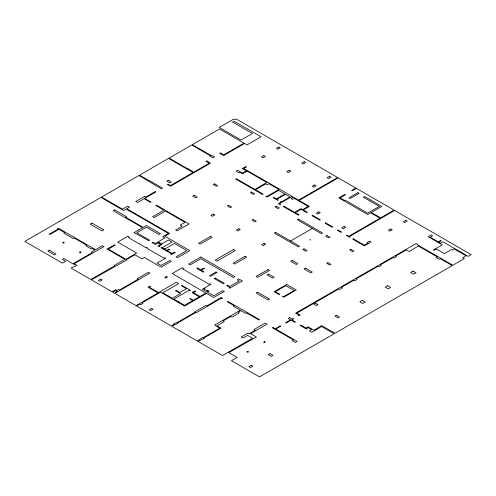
<?xml version="1.0" encoding="UTF-8"?>
<svg xmlns="http://www.w3.org/2000/svg" width="496" height="496" viewBox="0 0 496 496"><rect width="100%" height="100%" fill="white"/><g stroke="black" fill="none" stroke-linecap="round" stroke-linejoin="round"><path stroke-width="0.74" d="M167.592 295.56L167.915 295.38M173.222 299.503L189.199 290.278L189.794 290.625L190.396 290.278L182.032 285.448L181.437 285.795L186.508 288.728L179.943 292.522L176.402 290.476L175.541 291.04M178.492 301.853L178.827 301.735L178.554 301.89M290.538 241.025L312.356 228.451M175.863 290.854L180.538 293.551L172.323 298.294L162.769 292.776L178.746 283.557L176.359 282.174L158.59 292.609L149.482 287.345L150.672 286.657L149.78 286.142L147.988 287.178L157.988 292.95L136.04 305.623L112.747 292.175L115.735 290.451L117.23 291.313L115.215 292.479L115.81 292.82L149.928 273.122L148.434 272.261L137.237 278.727L138.13 279.242L119.617 289.931L118.724 289.416L116.932 290.451L115.735 289.763L112.152 291.828L91.394 279.849L126.933 259.848L126.486 259.588L134.85 254.758L142.017 258.9L144.404 257.517L161.126 267.177L171.281 261.311L169.787 260.45L161.126 265.453L157.096 263.122L165.757 258.125L164.858 257.604L163.965 258.125L146.642 248.124L147.238 247.777L146.345 247.262L145.75 247.603L128.427 237.603L129.32 237.088L127.832 236.226L117.676 242.091L136.642 253.034L125.891 259.241L108.401 249.147L115.27 245.185L114.675 244.838L106.925 248.986L124.843 259.327L114.241 265.453L114.688 265.707L90.799 279.502L71.089 268.125L76.911 265.279L75.417 264.418L74.673 264.845L73.476 264.157L103.937 246.574L102.443 245.706L95.579 249.674L58.237 228.129L57.635 228.476L58.385 228.904L49.29 234.155L49.885 234.503L58.981 229.251L64.654 232.525L63.773 233.039L73.327 238.551L74.226 238.037L86.769 245.278L85.87 245.793L91.394 248.986L92.293 248.465L94.978 250.021L91.245 252.173L92.144 252.693L72.881 263.81L63.773 258.552L62.279 259.414L65.571 261.318L62.434 263.128L24.8 241.397L100.955 197.433L123.647 210.533L126.189 209.07L168.442 233.467L162.769 236.741L164.858 237.95L155.304 243.468L152.929 242.098L152.036 242.612L155.304 244.503L157.988 242.953L160.679 244.503L157.84 245.966L159.185 246.741L159.78 246.4L159.185 246.053L161.876 244.503L158.59 242.606L158.887 242.432L161.572 243.982L168.442 240.021L172.025 242.085L162.173 247.777L161.572 247.436L160.977 247.777L171.43 253.816L170.835 254.157L171.43 254.504L174.27 252.867L175.311 252.78L174.27 252.173L172.025 253.468L167.251 250.709L169.638 249.5L168.894 249.073L166.65 250.362L162.769 248.124L164.858 248.986L174.418 243.468L186.812 250.623L176.061 256.829L177.549 257.691L189.794 250.623L164.858 236.226L169.638 233.467L126.784 208.723L129.475 207.173L127.683 206.138L122.456 209.157L101.55 197.086L138.936 175.503L161.336 188.778L162.533 188.089L139.537 175.156L168.541 158.41L193.025 172.552L170.593 185.504L168.206 184.121L167.307 184.642L170.593 186.192L210.403 163.209L206.82 160.797L205.921 161.312L209.207 163.209L193.626 172.205L188.604 168.9L188.251 169.105L169.136 158.069L191.735 145.018L210.552 155.88L210.106 156.141L213.088 157.864L214.582 157.003L211.594 155.279L211.147 155.533L192.336 144.671L219.511 128.985L244.001 143.121L223.733 154.82L220.447 152.929L219.66 153.382L223.733 155.515L244.596 143.468L247.045 144.882L261.082 136.778L234.974 121.706L232.364 121.917L252.421 133.498L241.075 140.052L219.213 127.435L233.139 119.393L236.462 119.114L337.621 177.518L298.499 200.105L243.697 168.466L246.388 166.916L245.793 166.569L242.135 168.683L246.537 170.791L242.507 173.123L237.578 170.277L236.084 171.139L239.072 172.862L239.965 172.348L242.507 173.811L247.132 171.139L266.842 182.516L254.901 189.416L236.294 178.672L235.699 179.019L262.514 194.5L263.109 194.159L255.496 189.757L265.651 183.898L267.146 184.76L268.937 183.725L278.938 189.503L266.991 196.397L266.395 196.056L265.8 196.397L266.991 197.086L278.64 190.365L284.909 193.986L276.402 198.896L273.711 197.346L273.116 197.693L277.667 200.322L278.268 199.975L276.997 199.243L285.51 194.327L289.986 196.918L281.48 201.829L280.953 201.525L280.358 201.872L280.879 202.176L278.343 203.639L279.986 204.588L280.581 204.24L279.533 203.639L291.481 196.745L292.826 197.52L291.034 198.555L292.528 199.417L294.32 198.381L308.202 206.398L302.678 209.591L301.035 208.642L294.618 212.344L283.867 206.138L283.272 206.485L298.35 215.19L299.169 214.718L295.213 212.691L301.035 209.331L306.714 212.604L307.309 212.263L303.279 209.932L309.399 206.398L299.094 200.452L338.216 177.866L355.837 188.034L351.683 190.433L352.278 190.78L356.432 188.381L394.06 210.106L380.624 217.862L371.275 212.468L381.728 206.435L364.498 196.484L363.301 197.172L379.341 206.435L367.691 213.156L345.086 200.105L344.491 200.452L340.008 197.861L345.39 194.761L344.788 194.413L338.818 197.861L367.691 214.539L370.679 212.815L380.029 218.209L348.818 236.226L346.878 235.104L346.282 235.451L349.42 237.262L350.015 236.914L349.42 236.573L394.661 210.453L471.2 254.64L468.212 256.364L443.04 241.831L440.653 243.207L438.861 242.172L441.248 240.796L440.653 240.448L438.259 241.831L430.199 237.175L432.586 235.792L431.092 234.93L428.11 236.66L442.289 244.844L433.485 249.934L434.081 250.275L436.319 248.986L444.385 253.642L451.552 249.5L452.445 250.021L454.237 248.986L466.035 255.793L462.749 257.691L464.33 258.608L452.836 265.242L417.204 244.677L417.657 244.416L416.163 243.555L295.659 313.125L298.945 315.022L298.35 315.369L298.945 315.71L300.142 315.022L296.856 313.125L338.514 289.069L339.413 289.59L342.401 287.866L341.502 287.345L353.747 280.277L354.64 280.798L357.033 279.415L356.134 278.901L377.933 266.315L378.832 266.829L381.219 265.453L380.327 264.932L393.167 257.517L394.066 258.038L396.453 256.655L395.554 256.141L406.305 249.934L408.995 251.484L418.401 246.053L437.367 257.002L436.319 257.604L439.307 259.327L440.349 258.726L452.234 265.589L335.023 333.262L321.644 325.537L314.03 330.28L308.053 326.833L305.964 328.036L300.731 325.016L300.136 325.364L306.491 329.028L307.086 328.687L306.565 328.383L308.053 327.521L311.637 329.592L309.399 330.882L311.786 332.264L321.644 326.573L334.124 333.777L259.47 376.886L231.458 360.71L237.131 357.436L228.768 352.606L256.395 337.001L250.567 333.641L267.146 324.074L265.354 323.039L253.853 329.673L255.049 330.367L249.073 333.814L247.882 333.126L241.161 337.001L242.953 338.036L247.585 335.364L252.507 338.21L222.499 355.539L198.009 341.397L204.129 338.384L203.682 338.123L221.005 328.123L216.969 325.798L224.291 321.569L223.095 320.881L230.857 316.398L232.054 317.087L239.37 312.864L238.173 312.176L240.864 310.626L245.718 313.422L246.611 312.908L258.782 319.932L259.377 319.591L227.875 301.401L227.273 301.742L234.217 305.753L233.325 306.268L240.262 310.279L214.582 325.109L219.809 328.123L203.087 337.776L202.635 337.522L197.414 341.056L171.876 326.312L174.865 324.589L175.311 324.849L177.704 323.466L177.252 323.212L195.771 312.517L196.218 312.778L221.303 298.294L221.898 298.642L222.499 298.294L221.005 297.433L206.82 305.97L205.921 305.449L194.723 311.916L195.17 312.176L176.657 322.865L176.21 322.605L173.817 323.987L174.27 324.241L171.281 325.971L136.642 305.97L139.624 304.246L140.523 304.761L142.91 303.385L142.017 302.864L160.53 292.175L184.568 306.057L206.522 293.384L213.689 297.519L224.44 291.313L222.344 290.799L213.689 295.796L207.415 292.175L209.058 291.226L207.117 290.104L206.522 290.451L207.861 291.226L206.82 291.828L202.337 289.242L203.385 288.641L204.73 289.416L205.325 289.069L203.98 288.294L210.998 284.245L210.106 283.724L209.207 284.245L182.925 269.074L183.824 268.553L182.33 267.691L172.174 273.556L205.921 293.037L199.95 296.484L193.378 292.69L195.771 291.313L195.17 290.966L192.485 292.175L192.783 292.349L192.188 292.69L199.355 296.831L193.378 300.278L190.396 298.555L189.794 298.902L192.783 300.626L184.568 305.362L173.817 299.156M91.921 223.082L90.129 224.111L102.071 231.012L103.862 229.977L91.921 223.082M114.762 209.889L113.268 210.75L142.612 227.689L134.1 232.605L148.75 240.715L149.643 240.2L136.791 232.779L146.345 227.261L158.887 234.503L160.382 233.641L146.345 225.537L143.208 227.348L125.81 217.304L126.709 216.789L114.762 209.889M168.293 180.277L166.799 181.139L169.787 182.863L171.281 182.001L168.293 180.277M49.29 250.195L47.796 251.057L54.517 254.932L56.005 254.07L49.29 250.195M63.476 242.172L62.577 242.693L63.476 243.207L64.368 242.693L63.476 242.172M144.404 196.484L135.743 201.481L137.535 202.517L144.107 198.729L150.449 202.387L151.051 202.046L144.702 198.381L155.961 191.884L155.366 191.537L145.601 197.172L144.404 196.484M156.426 205.146L155.825 205.493L163.965 210.192L152.613 216.746L154.107 217.608L165.459 211.054L185.02 222.344L180.24 225.103L182.181 226.226L175.609 230.02L177.103 230.882L189.05 223.987L156.426 205.146M80.197 251.832L79.298 252.346L80.197 252.867L81.09 252.346L80.197 251.832M194.277 195.275L192.783 196.137L195.771 197.861L197.259 196.999L194.277 195.275M214.582 183.898L213.385 184.586L216.374 186.31L217.57 185.622L214.582 183.898M263.86 155.62L261.466 157.003L262.961 157.864L265.354 156.482L263.86 155.62M278.789 147.002L276.402 148.378L277.896 149.24L280.283 147.864L278.789 147.002M100.8 279.074L98.413 280.451L99.907 281.313L102.294 279.936L100.8 279.074M213.385 214.074L210.998 215.45L212.493 216.312L214.88 214.935L213.385 214.074M228.619 205.276L227.422 205.97L230.411 207.694L231.607 206.999L228.619 205.276M251.615 192.002L250.418 192.69L253.406 194.413L254.603 193.725L251.615 192.002M289.242 170.277L286.855 171.659L288.343 172.521L290.737 171.139L289.242 170.277M304.172 161.659L301.785 163.035L303.279 163.897L305.666 162.521L304.172 161.659M210.552 236.4L198.605 243.294L200.099 244.156L212.046 237.262L210.552 236.4M253.258 219.505L252.061 220.193L255.049 221.917L256.24 221.228L253.258 219.505M276.253 206.224L275.057 206.913L278.045 208.642L279.236 207.948L276.253 206.224M238.774 228.724L236.381 230.107L237.875 230.969L240.262 229.586L238.774 228.724M314.625 184.934L312.238 186.31L313.732 187.172L316.119 185.795L314.625 184.934M329.555 176.309L327.168 177.692L328.662 178.554L331.049 177.171L329.555 176.309M166.501 276.483L164.709 277.518L165.608 278.039L167.4 277.004L166.501 276.483M200.843 257.002L188.604 264.07L190.092 264.932L200.843 258.726L233.399 277.518L234.887 276.656L200.843 257.002M197.774 267.989L196.881 268.503L203.236 272.174L203.831 271.833L201.147 270.277L204.426 268.379L203.831 268.038L200.545 269.936L197.774 267.989M233.399 249.587L215.177 260.109L216.969 261.138L235.191 250.623L233.399 249.587M275.534 232.364L274.338 233.052L298.35 246.915L299.547 246.227L275.534 232.364M298.53 219.089L297.333 219.778L321.346 233.641L322.543 232.953L298.53 219.089M151.571 308.382L149.184 309.764L150.672 310.626L153.066 309.244L151.571 308.382M264.157 243.381L261.77 244.764L263.258 245.625L265.651 244.243L264.157 243.381M312.685 215.363L312.089 215.71L319.703 220.106L320.298 219.759L312.685 215.363M318.804 211.829L316.417 213.206L317.911 214.074L320.298 212.691L318.804 211.829M216.076 272L209.504 275.795L210.403 276.315L216.969 272.521L216.076 272M245.043 256.314L233.095 263.209L234.589 264.07L246.531 257.17L245.043 256.314M357.926 192.69L348.967 197.861L350.164 198.555L359.123 193.378L357.926 192.69M215.165 278.027L214.272 278.547L223.392 283.811L224.291 283.297L215.165 278.027M325.674 222.865L325.078 223.206L332.097 227.261L332.692 226.914L325.674 222.865M227.571 285.194L226.678 285.708L229.815 287.519L229.214 287.866L229.815 288.207L242.358 280.965L238.774 278.901L237.28 279.763L239.37 280.965L229.815 286.483L227.571 285.194M310.428 239.946L310.074 239.841L310.428 239.946M268.038 269.588L256.091 276.483L257.585 277.345L269.533 270.45L268.038 269.588M304.023 248.812L302.827 249.5L305.815 251.224L307.012 250.536L304.023 248.812M327.019 235.538L325.822 236.226L328.811 237.95L330.007 237.262L327.019 235.538M338.067 230.02L337.472 230.361L340.907 232.345L341.502 232.004L338.067 230.02M344.193 226.486L341.8 227.862L343.294 228.724L345.681 227.348L344.193 226.486M268.634 274.071L267.146 274.933L272.67 278.126L274.158 277.264L268.634 274.071M292.231 260.45L290.737 261.311L296.261 264.504L297.755 263.643L292.231 260.45M257.66 292.218L256.165 293.08L268.113 299.975L269.607 299.113L257.66 292.218M353.301 238.812L352.699 239.159L364.349 245.88L371.07 242.005L369.576 241.143L367.183 242.519L368.082 243.034L364.349 245.191L353.301 238.812M305.517 268.125L304.023 268.987L310.744 272.862L312.238 272L305.517 268.125M286.7 284.506L274.158 291.741L279.236 294.674L279.837 294.333L275.354 291.741L285.808 285.708L294.171 290.538L283.718 296.571L283.117 296.23L282.522 296.571L283.718 297.259L296.261 290.017L286.7 284.506M327.918 262.607L326.721 263.295L329.71 265.019L330.9 264.331L327.918 262.607M350.908 249.327L349.717 250.021L352.699 251.745L353.896 251.057L350.908 249.327M390.78 228.898L388.387 230.28L389.881 231.142L392.274 229.76L390.78 228.898M405.709 220.28L403.322 221.656L404.817 222.518L407.204 221.142L405.709 220.28M289.689 317.607L288.195 318.469L290.588 319.846L285.584 322.735L286.18 323.082L291.183 320.193L294.76 322.257L295.356 321.91L291.778 319.846L293.57 318.816L292.975 318.469L292.076 318.984L289.689 317.607M315.072 302.951L313.584 303.812L316.566 305.536L318.06 304.674L315.072 302.951M273.116 327.521L272.521 327.862L293.57 340.02L292.38 340.709L295.362 342.432L297.154 341.397L275.801 329.071L280.804 326.182L280.209 325.841L275.206 328.73L273.116 327.521M247.733 351.311L246.834 351.831L247.733 352.346L248.626 351.831L247.733 351.311M264.455 341.657L263.562 342.178L264.455 342.693L265.354 342.178L264.455 341.657M269.979 353.642L268.187 354.677L271.176 356.401L272.967 355.365L269.979 353.642M336.424 315.276L334.93 316.138L337.919 317.868L339.413 317.006L336.424 315.276M362.26 300.365L359.867 301.742L362.855 303.465L365.242 302.089L362.26 300.365M387.643 285.708L385.256 287.091L388.238 288.815L390.631 287.432L387.643 285.708M413.025 271.052L410.638 272.434L413.621 274.158L416.014 272.775L413.025 271.052M251.317 365.279L248.924 366.656L250.418 367.524L252.811 366.141L251.317 365.279"/></g></svg>
